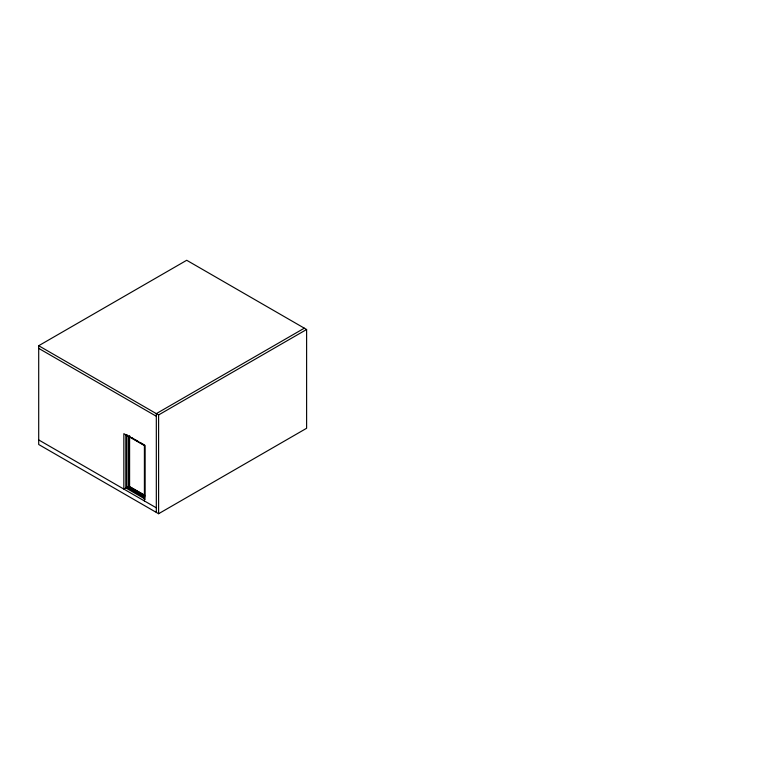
<?xml version="1.0" encoding="UTF-8"?>
<svg xmlns="http://www.w3.org/2000/svg" width="774" height="774" viewBox="0 0 774 774"><rect width="100%" height="100%" fill="white"/><g stroke="black" fill="none" stroke-linecap="round" stroke-linejoin="round"><path stroke-width="1.16" d="M38.7 345.726L186.708 260.277L306.61 329.501L306.61 428.274L158.602 513.723L38.7 444.499L38.7 345.726L158.602 414.951L306.61 329.501M304.327 328.176L156.319 413.635L156.319 512.407M144.883 495.408L128.668 486.295L128.668 436.159L128.89 486.169L144.883 495.408L144.883 445.263M126.675 487.446L123.84 489.081L123.84 433.663L144.409 445.543L144.409 500.952M126.955 434.504L126.955 487.281L128.513 486.382M38.7 348.368L156.319 416.267M131.89 437.765L133.883 438.916M135.885 440.067L137.888 441.228M139.881 442.38L143.887 444.692M128.668 436.159L144.67 445.389L144.67 495.534M128.097 486.623L145.377 496.598M126.955 487.281L145.241 497.837M145.357 499.22L125.814 487.939L125.814 434.94M38.7 439.922L156.319 507.831M158.602 414.951L158.602 513.723M129.597 435.617L129.597 485.762"/></g></svg>
